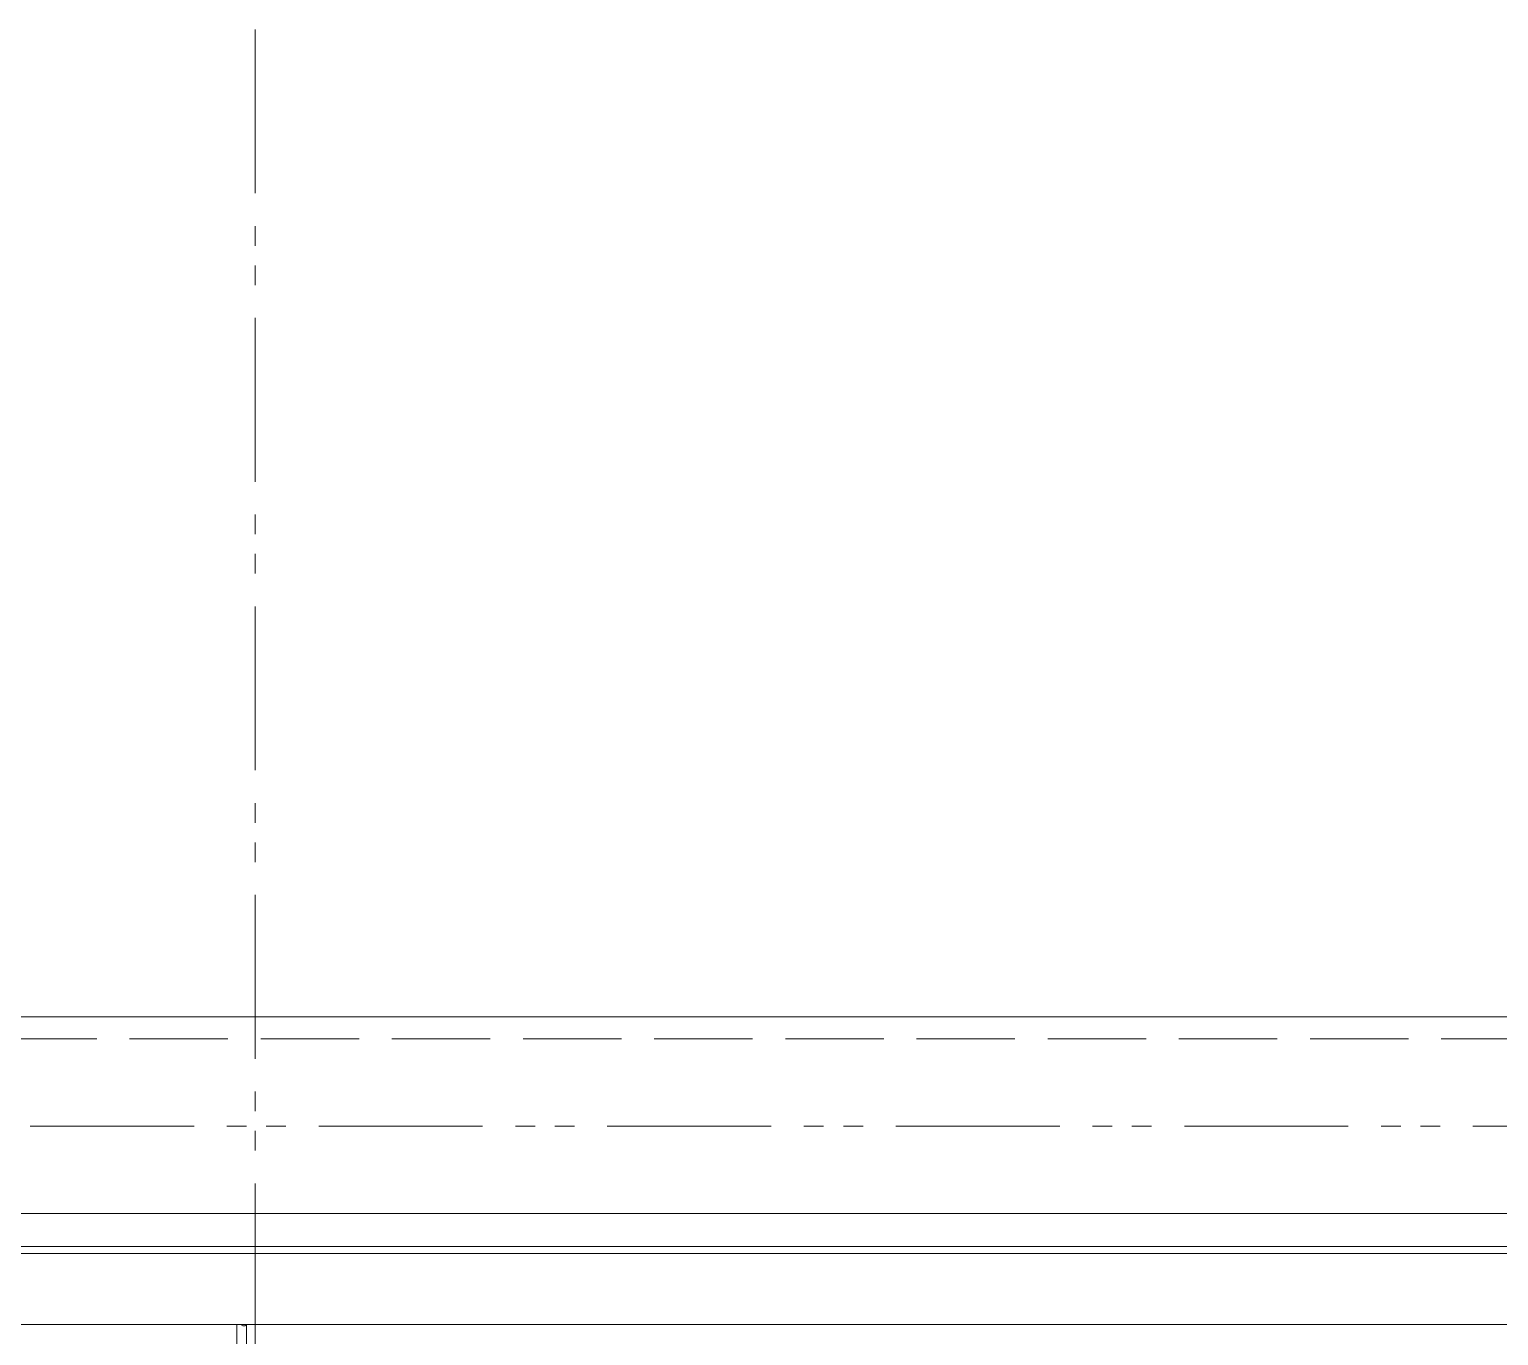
# Model space of a CAD drawing. Units: millimetres at full size. Extents: x -12803 to 120774, y -9413 to 101127.
# Drawn here: x 100868 to 102212, y 19605 to 20800 of the extents above; entities that cross this region are included whole.
import ezdxf

# ---------------------------------------------------------------- set-up
doc = ezdxf.new("R2010")
doc.units = ezdxf.units.MM
doc.header["$LTSCALE"] = 30
doc.linetypes.add('DASHED3', pattern=[4, 3, -1])
doc.linetypes.add('DOUBLE_CHAIN1', pattern=[8.8, 5, -1, 0.6, -0.6, 0.6, -1])
doc.layers.add('0-0_NoName', color=7, linetype='Continuous')
for name, color, linetype, lineweight in [('2-0_通芯', 7, 'DOUBLE_CHAIN1', 15), ('2-1_躯体', 7, 'Continuous', 15), ('2-2_間仕切り芯', 7, 'DOUBLE_CHAIN1', 15), ('2-3_間仕切り', 7, 'Continuous', 15), ('2-A_建具', 7, 'Continuous', 15)]:
    doc.layers.add(name, color=color, linetype=linetype, lineweight=lineweight)

# ---------------------------------------------------------------- blocks, each defined once
blk = doc.blocks.new('グループ部品-732')
at = {"layer": '2-0_通芯'}
blk.add_line((75524.36, 19796.41), (120774.36, 19796.41), dxfattribs=at)
at = {"layer": '2-1_躯体'}
blk.add_line((100359.36, 19896.41), (104509.36, 19896.41), dxfattribs=at)
at = {"layer": '2-1_躯体', "linetype": 'DASHED3'}
blk.add_line((100359.36, 19876.41), (104509.36, 19876.41), dxfattribs=at)
at = {"layer": '2-1_躯体'}
blk.add_lwpolyline([(100399.36, 19821.41), (100399.36, 19716.41), (102999.36, 19716.41)], dxfattribs=at)
at = {"layer": '2-2_間仕切り芯'}
blk.add_line((101074.36, 20799.98), (101074.36, 11296.44), dxfattribs=at)
at = {"layer": '2-3_間仕切り'}
for p, q in [((100399.36, 19686.41), (102969.36, 19686.41)), ((100399.36, 19679.91), (102962.86, 19679.91)), ((100384.36, 19614.91), (102897.86, 19614.91))]:
    blk.add_line(p, q, dxfattribs=at)
at = {"layer": '2-A_建具'}
for p, q in [((101057.36, 19614.21), (101057.36, 19595.6)), ((101066.36, 19614.24), (101066.36, 19595.6))]:
    blk.add_line(p, q, dxfattribs=at)
for centre, start, end in [((101064.12, 19617.56), 235.04935, 303.69007), ((101064.06, 19610.91), 54.89155, 123.41658)]:
    blk.add_arc(centre, 4, start, end, dxfattribs=at)
blk = doc.blocks.new('グループ部品-763')
at = {"layer": '2-0_通芯'}
blk.add_line((75524.36, 19796.41), (120774.36, 19796.41), dxfattribs=at)

msp = doc.modelspace()

# ---------------------------------------------------------------- block references
at = {"layer": '0-0_NoName'}
for name in ['グループ部品-732', 'グループ部品-763']:
    msp.add_blockref(name, (0, 0), dxfattribs=at)

doc.saveas('drawing.dxf')
